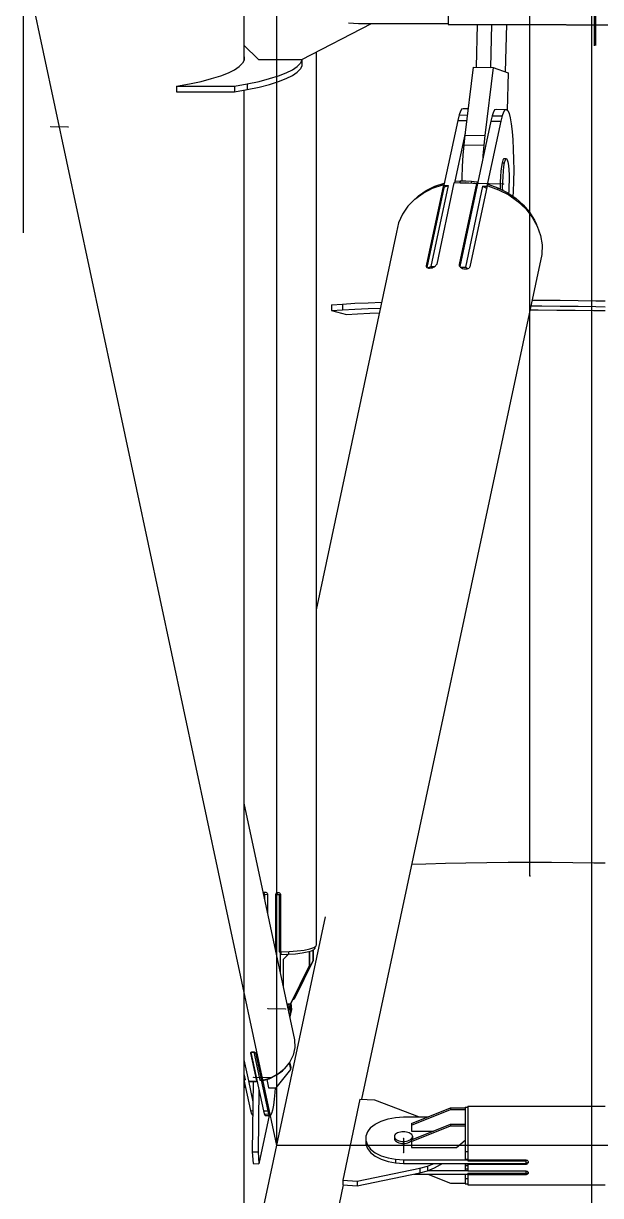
# Model space of a CAD drawing. Header units: millimetres. Extents: x 150209.93 to 150215.05, y 136675.65 to 136679.93.
# Drawn here: x 150213.5085 to 150213.5483, y 136676.5613 to 136676.6423 of the extents above; entities that cross this region are included whole.
import ezdxf

# ---------------------------------------------------------------- set-up
doc = ezdxf.new("R2010")
doc.units = ezdxf.units.MM
doc.header["$LTSCALE"] = 0.25
for name, pattern in [('CENTER', [50.8, 31.75, -6.35, 6.35, -6.35]), ('XKITLINE00', [0]), ('XKITLINE02', [4, 2, -2])]:
    doc.linetypes.add(name, pattern=pattern)

# ---------------------------------------------------------------- blocks, each defined once
blk = doc.blocks.new('çatıı')
at = {"color": 8, "linetype": 'CENTER'}
for p, q in [((23075, 4763.35), (23075, 6431.43)), ((22900, 3985.69), (22900, 5629.8)), ((22987.5, 4670.27), (22987.5, 5490.27)), ((22987.5, 4670.27), (22900, 5080.27)), ((22900, 4260.27), (23075, 5080.27)), ((22909.42, 5022.26), (22915.36, 5022.13)), ((23065.84, 5002.39), (23050.97, 5002.72)), ((22990.47, 4717.4), (22984.52, 4717.53)), ((22985.46, 4693.69), (22979.51, 4693.82)), ((23031.3, 4672.75), (23031.3, 4667.8)), ((23342.5, 4670.27), (22987.5, 4670.27))]:
    blk.add_line(p, q, dxfattribs=at)
at = {"color": 116, "linetype": 'XKITLINE02', "true_color": 0x136734}
for p, q in [((23097.16, 5550.14), (23097.16, 4298.1)), ((23097.69, 5550.18), (23097.69, 4297.68)), ((23096.31, 5103.12), (23096.31, 5057.42))]:
    blk.add_line(p, q, dxfattribs=at)
at = {"color": 8, "linetype": 'XKITLINE00'}
for p, q in [((22976.2, 5105.7), (22976.2, 5050.39)), ((23046.8, 5065.56), (23046.8, 5057.48)), ((22996.2, 5045.47), (23020.32, 5057.83)), ((23012.35, 5058.09), (23015.8, 5057.83)), ((23015.8, 5057.83), (23046.8, 5057.83)), ((23046.8, 5057.48), (23086.8, 5057.48)), ((23056.79, 5057.48), (23056.38, 5042.81)), ((23061.75, 5057.48), (23061.33, 5042.7)), ((23066.94, 5057.48), (23066.48, 5041.13)), ((23086.8, 5057.48), (23087.11, 5057.48)), ((23087.11, 5057.48), (23087.39, 5057.46)), ((23087.39, 5057.46), (23087.63, 5057.45)), ((23087.63, 5057.45), (23087.8, 5057.42)), ((23087.8, 5057.42), (23242.19, 5057.42)), ((22976.2, 5050.39), (22976.2, 5045.19)), ((22976.2, 5050.39), (22981.2, 5045.47)), ((22976.23, 5045.25), (22975.68, 5044.12)), ((22976.2, 5046.45), (22976.23, 5046.38)), ((22976.23, 5046.38), (22976.23, 5045.25)), ((22981.2, 5045.47), (22996.2, 5045.47)), ((22996.23, 5045.25), (22995.68, 5044.12)), ((22996.23, 5045.48), (22996.23, 5043.28)), ((23001.09, 5047.97), (23001.09, 4739.66)), ((22970.81, 5040.84), (22972.96, 5041.91)), ((22972.96, 5041.91), (22974.59, 5043)), ((22975.68, 5044.12), (22974.59, 5043)), ((22990.81, 5040.84), (22992.96, 5041.91)), ((22992.96, 5041.91), (22994.59, 5043)), ((22992.96, 5039.94), (22994.59, 5041.03)), ((22995.68, 5044.12), (22994.59, 5043)), ((22995.68, 5042.15), (22994.59, 5041.03)), ((22996.23, 5043.28), (22995.68, 5042.15)), ((23055.38, 5042.83), (23052.51, 5019.29)), ((23055.38, 5042.83), (23062.32, 5042.67)), ((23056.38, 5042.81), (23061.33, 5042.7)), ((23062.32, 5042.67), (23059.45, 5019.14)), ((23062.32, 5042.67), (23067.47, 5040.77)), ((22952.88, 5036.17), (22957.34, 5036.99)), ((22957.34, 5036.99), (22961.4, 5037.87)), ((22961.4, 5037.87), (22965.01, 5038.81)), ((22965.01, 5038.81), (22968.16, 5039.8)), ((22968.16, 5039.8), (22970.81, 5040.84)), ((22972.88, 5036.17), (22977.34, 5036.99)), ((22977.34, 5036.99), (22981.4, 5037.87)), ((22977.34, 5036.99), (22977.34, 5035.02)), ((22981.4, 5037.87), (22985.01, 5038.81)), ((22981.4, 5035.9), (22985.01, 5036.84)), ((22985.01, 5038.81), (22988.16, 5039.8)), ((22985.01, 5036.84), (22988.16, 5037.83)), ((22988.16, 5039.8), (22990.81, 5040.84)), ((22988.16, 5037.83), (22990.81, 5038.87)), ((22990.81, 5038.87), (22992.96, 5039.94)), ((23067.47, 5040.77), (23067.11, 5027.98)), ((22952.88, 5036.17), (22952.88, 5034.2)), ((22952.88, 5036.17), (22972.88, 5036.17)), ((22952.88, 5034.2), (22972.88, 5034.2)), ((22972.88, 5036.17), (22972.88, 5034.2)), ((22972.88, 5034.2), (22977.34, 5035.02)), ((22976.2, 5034.81), (22976.2, 4464.85)), ((22977.34, 5035.02), (22981.4, 5035.9)), ((23050.52, 5026.27), (23050.05, 5024.41)), ((23051, 5027.59), (23050.52, 5026.27)), ((23050.52, 5026.27), (23053.35, 5026.21)), ((23051.5, 5028.35), (23051, 5027.59)), ((23051.5, 5028.35), (23051.99, 5028.52)), ((23051.99, 5028.52), (23053.63, 5028.49)), ((23061.92, 5026.01), (23061.45, 5024.15)), ((23062.4, 5027.34), (23061.92, 5026.01)), ((23061.92, 5026.01), (23065.39, 5025.94)), ((23062.9, 5028.1), (23062.4, 5027.34)), ((23062.9, 5028.1), (23063.39, 5028.27)), ((23063.39, 5028.27), (23066.86, 5028.19)), ((23065.39, 5025.94), (23064.92, 5024.08)), ((23065.87, 5027.26), (23065.39, 5025.94)), ((23066.37, 5028.02), (23065.87, 5027.26)), ((23066.37, 5028.02), (23066.86, 5028.19)), ((23066.86, 5028.19), (23067.34, 5027.77)), ((23067.34, 5027.77), (23067.78, 5026.78)), ((23067.78, 5026.78), (23068.2, 5025.22)), ((23068.2, 5025.22), (23068.56, 5023.15)), ((23050.05, 5024.41), (23045.26, 5001.98)), ((23050.05, 5024.41), (23053.12, 5024.34)), ((23061.45, 5024.15), (23050.73, 4973.94)), ((23064.92, 5024.08), (23060.13, 5001.65)), ((23061.45, 5024.15), (23064.92, 5024.08)), ((23068.56, 5023.15), (23068.86, 5020.61)), ((23052.59, 5019.97), (23049.04, 5003.34)), ((23052.51, 5019.29), (23052.15, 5015.95)), ((23052.51, 5019.29), (23059.45, 5019.14)), ((23059.45, 5019.14), (23059.09, 5015.8)), ((23068.86, 5020.61), (23069.1, 5017.67)), ((23069.1, 5017.67), (23069.27, 5014.4)), ((23052.15, 5015.95), (23051.85, 5012.33)), ((23052.15, 5015.95), (23059.09, 5015.8)), ((23059.09, 5015.8), (23058.79, 5012.17)), ((23069.27, 5014.4), (23069.37, 5010.87)), ((23051.85, 5012.33), (23051.61, 5008.49)), ((23058.79, 5012.17), (23058.74, 5011.47)), ((23065.36, 5009.72), (23065.14, 5008.43)), ((23065.61, 5010.64), (23065.36, 5009.72)), ((23065.36, 5009.72), (23066.15, 5009.7)), ((23065.87, 5011.14), (23065.61, 5010.64)), ((23065.87, 5011.14), (23066.13, 5011.21)), ((23066.15, 5009.7), (23065.93, 5008.41)), ((23066.13, 5011.21), (23066.92, 5011.19)), ((23066.4, 5010.62), (23066.15, 5009.7)), ((23066.66, 5011.13), (23066.4, 5010.62)), ((23066.66, 5011.13), (23066.92, 5011.19)), ((23066.92, 5011.19), (23067.16, 5010.82)), ((23067.16, 5010.82), (23067.38, 5010.02)), ((23067.38, 5010.02), (23067.56, 5008.84)), ((23067.56, 5008.84), (23067.7, 5007.34)), ((23069.37, 5010.87), (23069.39, 5007.18)), ((23051.45, 5004.52), (23051.43, 5003.5)), ((23051.61, 5008.49), (23051.45, 5004.52)), ((23064.8, 5005.02), (23064.71, 5003.08)), ((23064.95, 5006.84), (23064.8, 5005.02)), ((23065.14, 5008.43), (23064.95, 5006.84)), ((23065.6, 5005.01), (23065.51, 5003.06)), ((23065.74, 5006.82), (23065.6, 5005.01)), ((23065.93, 5008.41), (23065.74, 5006.82)), ((23067.7, 5007.34), (23067.78, 5005.58)), ((23067.78, 5005.58), (23067.8, 5003.67)), ((23069.39, 5007.18), (23069.33, 5003.42)), ((23038.09, 4999.29), (23041.34, 5000.93)), ((23039.14, 5000.15), (23042.15, 5001.62)), ((23045.15, 5002.16), (23039.17, 4974.12)), ((23045.22, 5001.14), (23039.35, 4973.62)), ((23045.31, 5001.27), (23039.4, 4973.57)), ((23046.72, 5001.95), (23040.74, 4973.91)), ((23041.34, 5000.93), (23044.91, 5002.12)), ((23042.15, 5001.62), (23042.06, 5001.17)), ((23042.15, 5001.62), (23045.41, 5002.68)), ((23048.77, 5002.8), (23042.79, 4974.77)), ((23044.91, 5002.12), (23045.15, 5002.16)), ((23045.15, 5002.16), (23045.22, 5001.14)), ((23045.27, 5001.92), (23045.19, 5001.57)), ((23045.19, 5001.57), (23045.23, 5000.92)), ((23045.26, 5001.98), (23045.31, 5001.27)), ((23045.26, 5001.98), (23046.72, 5001.95)), ((23045.31, 5001.27), (23046.72, 5001.95)), ((23048.77, 5002.8), (23052.62, 5002.97)), ((23049.05, 5003.34), (23048.94, 5002.81)), ((23049.05, 5003.34), (23050.96, 5003.49)), ((23056.5, 5002.63), (23050.52, 4974.59)), ((23056.57, 5001.64), (23050.68, 4974.02)), ((23050.96, 5003.49), (23050.84, 5002.89)), ((23050.96, 5003.49), (23052.9, 5003.51)), ((23052.62, 5002.97), (23056.5, 5002.63)), ((23058.67, 5001.68), (23052.69, 4973.64)), ((23052.9, 5003.51), (23054.84, 5003.41)), ((23060.22, 5001.82), (23054.24, 4973.79)), ((23054.84, 5003.41), (23054.71, 5002.79)), ((23054.84, 5003.41), (23056.78, 5003.17)), ((23056.5, 5002.63), (23056.57, 5001.64)), ((23056.78, 5003.17), (23056.54, 5002.05)), ((23056.54, 5002.05), (23056.59, 5001.37)), ((23056.78, 5003.17), (23056.83, 5002.49)), ((23058.67, 5001.68), (23060.13, 5001.65)), ((23058.67, 5001.68), (23060.05, 5001.01)), ((23060.13, 5001.65), (23060.15, 5001.47)), ((23060.22, 5001.82), (23060.47, 5001.77)), ((23060.5, 5002.35), (23060.38, 5001.79)), ((23060.47, 5001.77), (23064.2, 5000.43)), ((23060.5, 5002.35), (23063.93, 5001.14)), ((23063.93, 5001.14), (23063.81, 5000.57)), ((23063.93, 5001.14), (23067.14, 4999.53)), ((23064.2, 5000.43), (23067.69, 4998.63)), ((23064.71, 5003.08), (23064.68, 5001.1)), ((23064.68, 5001.1), (23064.68, 5000.76)), ((23065.51, 5003.06), (23065.47, 5001.08)), ((23065.47, 5001.08), (23065.48, 5000.36)), ((23067.77, 5001.69), (23067.68, 4999.74)), ((23067.8, 5003.67), (23067.77, 5001.69)), ((23069.33, 5003.42), (23069.19, 4999.68)), ((23035.22, 4997.21), (23032.82, 4994.76)), ((23035.22, 4997.21), (23038.09, 4999.29)), ((23035.55, 4997.45), (23036.46, 4998.31)), ((23036.46, 4998.31), (23039.14, 5000.15)), ((23067.14, 4999.53), (23070.08, 4997.56)), ((23067.68, 4999.74), (23067.63, 4999.2)), ((23067.69, 4998.63), (23070.83, 4996.42)), ((23069.19, 4999.68), (23069.11, 4998.21)), ((23070.08, 4997.56), (23072.67, 4995.27)), ((23070.83, 4996.42), (23073.56, 4993.85)), ((23032.82, 4994.76), (23030.95, 4991.99)), ((23072.67, 4995.27), (23074.85, 4992.72)), ((23073.56, 4993.85), (23075.82, 4990.99)), ((23074.85, 4992.72), (23076.59, 4989.95)), ((23029.63, 4988.98), (23028.92, 4985.79)), ((23030.95, 4991.99), (23029.63, 4988.98)), ((23075.82, 4990.99), (23077.53, 4987.91)), ((23076.59, 4989.95), (23077.25, 4988.42)), ((23028.92, 4985.79), (23001.09, 4855.34)), ((23028.92, 4985.79), (23028.92, 4985.63)), ((23077.53, 4987.91), (23078.66, 4984.68)), ((23078.66, 4984.68), (23079.19, 4981.39)), ((23079.19, 4981.39), (23079.1, 4978.11)), ((23079.1, 4978.11), (23016.82, 4686.31)), ((23039.17, 4974.12), (23039.19, 4973.85)), ((23039.17, 4974.12), (23039.17, 4973.9)), ((23039.17, 4973.9), (23039.25, 4973.7)), ((23039.25, 4973.7), (23039.43, 4973.55)), ((23039.43, 4973.55), (23039.68, 4973.43)), ((23039.68, 4973.43), (23039.99, 4973.37)), ((23039.72, 4973.42), (23040.74, 4973.91)), ((23039.99, 4973.37), (23040.36, 4973.36)), ((23040.36, 4973.36), (23040.76, 4973.41)), ((23040.74, 4973.91), (23041.99, 4973.88)), ((23040.76, 4973.41), (23041.17, 4973.51)), ((23041.17, 4973.51), (23041.56, 4973.66)), ((23041.56, 4973.66), (23041.93, 4973.84)), ((23041.93, 4973.84), (23042.26, 4974.06)), ((23042.26, 4974.06), (23042.51, 4974.29)), ((23042.66, 4974.49), (23042.51, 4974.29)), ((23042.69, 4974.53), (23042.66, 4974.49)), ((23042.79, 4974.77), (23042.69, 4974.53)), ((23050.52, 4974.59), (23050.52, 4974.36)), ((23050.52, 4974.59), (23050.54, 4974.33)), ((23050.52, 4974.36), (23050.54, 4974.31)), ((23050.54, 4974.31), (23050.61, 4974.11)), ((23050.61, 4974.11), (23050.79, 4973.87)), ((23050.79, 4973.87), (23051.05, 4973.64)), ((23051, 4973.68), (23052.69, 4973.64)), ((23051.05, 4973.64), (23051.37, 4973.44)), ((23051.37, 4973.44), (23051.75, 4973.27)), ((23051.75, 4973.27), (23052.16, 4973.16)), ((23052.16, 4973.16), (23052.58, 4973.09)), ((23052.58, 4973.09), (23052.99, 4973.08)), ((23052.69, 4973.64), (23053.6, 4973.2)), ((23052.99, 4973.08), (23053.36, 4973.13)), ((23053.36, 4973.13), (23053.69, 4973.23)), ((23053.69, 4973.23), (23053.96, 4973.38)), ((23054.14, 4973.57), (23053.96, 4973.38)), ((23054.24, 4973.79), (23054.14, 4973.57)), ((23006.44, 4960.71), (23010.27, 4960.96)), ((23006.44, 4960.71), (23006.44, 4958.72)), ((23010.27, 4960.96), (23014.52, 4961.2)), ((23010.27, 4960.96), (23010.27, 4958.97)), ((23014.52, 4961.2), (23019.17, 4961.41)), ((23019.17, 4961.41), (23023.79, 4961.59)), ((23075.3, 4960.32), (23079.08, 4960.31)), ((23075.73, 4962.32), (23079.08, 4962.31)), ((23079.08, 4962.31), (23085.45, 4962.26)), ((23079.08, 4960.31), (23085.45, 4960.26)), ((23085.45, 4962.26), (23091.72, 4962.18)), ((23085.45, 4960.26), (23091.72, 4960.18)), ((23091.72, 4962.18), (23097.82, 4962.08)), ((23091.72, 4960.18), (23097.82, 4960.08)), ((23097.82, 4962.08), (23101.01, 4962.01)), ((23097.82, 4960.08), (23101.01, 4960.01)), ((23006.44, 4958.72), (23010.27, 4958.97)), ((23006.44, 4958.72), (23011.65, 4957.3)), ((23010.27, 4958.97), (23014.52, 4959.2)), ((23011.65, 4957.3), (23015.47, 4957.55)), ((23014.52, 4959.2), (23019.17, 4959.41)), ((23015.47, 4957.55), (23019.73, 4957.78)), ((23019.17, 4959.41), (23023.36, 4959.58)), ((23019.73, 4957.78), (23023.01, 4957.93)), ((23075, 4958.92), (23077.84, 4958.92)), ((23077.84, 4958.92), (23084.29, 4958.89)), ((23084.29, 4958.89), (23090.66, 4958.84)), ((23090.66, 4958.84), (23096.93, 4958.76)), ((23096.93, 4958.76), (23101.01, 4958.7)), ((22976.2, 4788.57), (22993.64, 4706.82)), ((23034.13, 4767.42), (23039.07, 4767.61)), ((23034.13, 4767.42), (23039.07, 4767.61)), ((23039.07, 4767.61), (23045.83, 4767.81)), ((23039.07, 4767.61), (23045.83, 4767.81)), ((23045.83, 4767.81), (23052.88, 4767.97)), ((23045.83, 4767.81), (23052.88, 4767.97)), ((23052.88, 4767.97), (23060.13, 4768.09)), ((23052.88, 4767.97), (23060.13, 4768.09)), ((23060.13, 4768.09), (23067.53, 4768.16)), ((23060.13, 4768.09), (23067.53, 4768.15)), ((23067.53, 4768.16), (23075, 4768.18)), ((23067.53, 4768.15), (23075, 4768.18)), ((23075, 4768.18), (23082.46, 4768.16)), ((23075, 4768.18), (23082.46, 4768.15)), ((23082.46, 4768.16), (23089.86, 4768.09)), ((23082.46, 4768.15), (23089.86, 4768.09)), ((23089.86, 4768.09), (23097.12, 4767.97)), ((23089.86, 4768.09), (23097.12, 4767.97)), ((23097.12, 4767.97), (23101.01, 4767.88)), ((23097.12, 4767.97), (23101.01, 4767.88)), ((22982.85, 4757.51), (22982.83, 4757.47)), ((22982.9, 4757.57), (22982.84, 4757.44)), ((22982.87, 4757.53), (22983.03, 4757.69)), ((22983.41, 4757.82), (22982.9, 4757.16)), ((22983.03, 4757.69), (22983.26, 4757.8)), ((22983.26, 4757.8), (22983.52, 4757.83)), ((22983.52, 4757.83), (22983.78, 4757.78)), ((22983.78, 4757.78), (22984.01, 4757.65)), ((22984.01, 4757.65), (22984.19, 4757.46)), ((22987.87, 4757.71), (22987.28, 4756.96)), ((22987.29, 4757.39), (22987.48, 4757.57)), ((22987.48, 4757.57), (22987.72, 4757.69)), ((22987.71, 4757.69), (22987.71, 4757.52)), ((22987.72, 4757.69), (22987.98, 4757.73)), ((22987.79, 4757.7), (22987.79, 4757.61)), ((22987.98, 4757.73), (22988.25, 4757.69)), ((22988.25, 4757.69), (22988.48, 4757.57)), ((22988.48, 4757.57), (22988.67, 4757.38)), ((22982.91, 4757.09), (22983.26, 4757.05)), ((22983.26, 4757.05), (22983.26, 4755.46)), ((22983.26, 4757.05), (22984.3, 4757.02)), ((22984.19, 4757.46), (22984.31, 4757.22)), ((22984.33, 4757.06), (22984.3, 4757.02)), ((22984.3, 4757.02), (22984.3, 4750.59)), ((22984.31, 4757.22), (22984.35, 4756.96)), ((22984.35, 4756.96), (22984.35, 4750.36)), ((22987.17, 4757.16), (22987.13, 4756.9)), ((22987.2, 4757), (22987.13, 4756.9)), ((22987.13, 4756.9), (22987.13, 4737.35)), ((22987.29, 4757.39), (22987.17, 4757.16)), ((22987.25, 4757.26), (22987.17, 4757.16)), ((22987.25, 4757.26), (22987.2, 4757)), ((22987.2, 4757), (22987.2, 4737.28)), ((22987.34, 4757.44), (22987.25, 4757.26)), ((22987.28, 4756.96), (22987.28, 4736.65)), ((22987.28, 4756.96), (22988.31, 4756.94)), ((22988.31, 4756.94), (22988.8, 4756.97)), ((22988.31, 4756.94), (22988.31, 4737.22)), ((22988.67, 4757.38), (22988.77, 4757.15)), ((22988.77, 4757.15), (22988.84, 4756.89)), ((22988.81, 4756.99), (22988.8, 4756.97)), ((22988.8, 4756.97), (22988.8, 4737.25)), ((22988.84, 4756.89), (22988.84, 4737.18)), ((22987.2, 4737.28), (22987.15, 4737.22)), ((22987.28, 4737.37), (22987.17, 4737.23)), ((22987.28, 4740.97), (22987.2, 4740.88)), ((22988.31, 4737.22), (22988.8, 4737.25)), ((22988.8, 4737.25), (22988.76, 4737.21)), ((22988.84, 4737.18), (22991.77, 4737.28)), ((22991.55, 4737.27), (22991.55, 4736.35)), ((22991.77, 4737.28), (22994.54, 4737.49)), ((22994.54, 4737.49), (22996.97, 4737.8)), ((22996.97, 4737.8), (22998.92, 4738.2)), ((22998.09, 4737.13), (22998.66, 4737.29)), ((22998.66, 4737.29), (22998.68, 4737.29)), ((22998.68, 4737.3), (22999.49, 4737.52)), ((22998.68, 4737.3), (22998.68, 4737.29)), ((22998.68, 4737.29), (22998.68, 4732.36)), ((22998.81, 4737.33), (22998.81, 4732.53)), ((22998.92, 4738.2), (23000.29, 4738.66)), ((22999.49, 4737.52), (23000.39, 4737.95)), ((22999.98, 4737.76), (22999.98, 4734.02)), ((23000.11, 4737.82), (23000.11, 4734.19)), ((23000.29, 4738.66), (23001.03, 4739.15)), ((23000.74, 4738.4), (23000.39, 4737.95)), ((23000.74, 4738.96), (23000.74, 4738.4)), ((23001.09, 4739.66), (23001.03, 4739.15)), ((22988.31, 4737.22), (22988.76, 4737.21)), ((22988.76, 4737.21), (22988.76, 4729.68)), ((22988.89, 4737.18), (22988.89, 4736.26)), ((22988.89, 4736.26), (22991.55, 4736.35)), ((22989.75, 4734.53), (22991.64, 4736.36)), ((22989.88, 4734.69), (22989.75, 4734.53)), ((22989.75, 4734.53), (22989.75, 4725.04)), ((22989.88, 4734.69), (22991.59, 4736.35)), ((22991.17, 4736.34), (22991.06, 4736.19)), ((22991.06, 4736.19), (22991.21, 4736.34)), ((22991.06, 4736.19), (22991.06, 4735.83)), ((22991.55, 4736.35), (22994.03, 4736.53)), ((22999.98, 4734.02), (22993.53, 4720.85)), ((23000.11, 4734.19), (22993.66, 4721.02)), ((22994.03, 4736.53), (22996.25, 4736.8)), ((22996.25, 4736.8), (22998.09, 4737.13)), ((23000.11, 4734.19), (22999.98, 4734.02)), ((22998.68, 4732.36), (22992.23, 4719.19)), ((22998.81, 4732.53), (22992.36, 4719.36)), ((22998.81, 4732.53), (22998.68, 4732.36)), ((22991, 4719.22), (22992.23, 4719.19)), ((22991.62, 4719.21), (22991.64, 4718.91)), ((22991.64, 4718.91), (22991.66, 4718.42)), ((22991.66, 4717.36), (22991.64, 4716.82)), ((22991.66, 4718.42), (22991.67, 4717.9)), ((22991.67, 4717.9), (22991.66, 4717.36)), ((22992.59, 4717.24), (22992.05, 4714.7)), ((22992.17, 4719.19), (22992.14, 4716.84)), ((22992.36, 4719.36), (22992.23, 4719.19)), ((22992.44, 4719.52), (22992.59, 4717.24)), ((22993.1, 4720.86), (22993.53, 4720.85)), ((22993.66, 4721.02), (22993.53, 4720.85)), ((22991.64, 4716.82), (22991.61, 4716.32)), ((22992.14, 4716.84), (22992.04, 4714.34)), ((22993.64, 4706.82), (22993.74, 4704.15)), ((22978.47, 4702.3), (22978.46, 4702.17)), ((22978.46, 4702.17), (22980.5, 4692.58)), ((22978.57, 4702.42), (22978.47, 4702.3)), ((22978.56, 4702.42), (22980.55, 4693.11)), ((22978.57, 4702.42), (22978.74, 4702.53)), ((22978.6, 4702.45), (22982.92, 4682.23)), ((22978.62, 4702.36), (22978.61, 4702.22)), ((22978.71, 4702.51), (22979.63, 4702.49)), ((22978.74, 4702.53), (22978.96, 4702.61)), ((22978.96, 4702.61), (22979.22, 4702.65)), ((22979.22, 4702.65), (22979.49, 4702.65)), ((22979.49, 4702.65), (22979.74, 4702.61)), ((22979.63, 4702.49), (22979.81, 4702.58)), ((22979.63, 4702.49), (22981.67, 4692.9)), ((22979.74, 4702.61), (22979.94, 4702.53)), ((22979.94, 4702.53), (22980.07, 4702.42)), ((22980.07, 4702.42), (22980.16, 4702.32)), ((22980.16, 4702.32), (22982.2, 4692.72)), ((22993.15, 4701.49), (22991.92, 4698.98)), ((22993.74, 4704.15), (22993.15, 4701.49)), ((22976.2, 4699.82), (22977.73, 4692.64)), ((22987.78, 4694.9), (22990.1, 4696.75)), ((22991.92, 4698.98), (22990.1, 4696.75)), ((22991.22, 4698.01), (22990.25, 4696.93)), ((22991.49, 4698.46), (22991.22, 4698.01)), ((22991.77, 4698.81), (22992.27, 4696.48)), ((22991.98, 4699.11), (22992.35, 4697.36)), ((22992.35, 4697.36), (22992.27, 4696.48)), ((22976.2, 4695), (22976.62, 4693.01)), ((22976.2, 4693.25), (22976.62, 4693.01)), ((22976.2, 4693.02), (22976.62, 4693.01)), ((22976.2, 4692.91), (22978.45, 4682.33)), ((22976.2, 4692.87), (22976.2, 4692.76)), ((22980.55, 4693.11), (22980.5, 4692.58)), ((22980.56, 4693.25), (22980.53, 4692.86)), ((22980.53, 4692.86), (22980.63, 4692.38)), ((22980.67, 4692.77), (22980.63, 4692.38)), ((22981.67, 4692.9), (22982.12, 4693.11)), ((22981.67, 4692.9), (22982.12, 4692.89)), ((22982.14, 4693.05), (22982.12, 4692.89)), ((22982.12, 4692.89), (22984.4, 4682.2)), ((22982.2, 4692.72), (22985.08, 4693.53)), ((22982.31, 4692.75), (22982.34, 4692.6)), ((22982.34, 4692.6), (22984.95, 4693.34)), ((22984.11, 4693.1), (22984.73, 4690.21)), ((22984.92, 4693.48), (22984.95, 4693.34)), ((22984.95, 4693.34), (22987.37, 4694.52)), ((22985.08, 4693.53), (22987.78, 4694.9)), ((22992.27, 4696.48), (22987.21, 4690.15)), ((22987.37, 4694.52), (22989.49, 4696.1)), ((22990.04, 4696.7), (22989.49, 4696.1)), ((22976.2, 4690.48), (22976.3, 4690.39)), ((22976.3, 4690.39), (22976.74, 4690.38)), ((22977.73, 4692.64), (22979.1, 4692.47)), ((22977.73, 4692.64), (22979.29, 4685.35)), ((22977.81, 4692.63), (22977.85, 4692.44)), ((22977.85, 4692.44), (22978.54, 4692.38)), ((22978.51, 4692.55), (22978.54, 4692.38)), ((22978.54, 4692.38), (22979.24, 4692.34)), ((22979.38, 4692.34), (22979.08, 4668.15)), ((22979.1, 4692.47), (22980.5, 4692.58)), ((22979.24, 4692.34), (22979.93, 4692.35)), ((22979.89, 4692.53), (22979.93, 4692.35)), ((22979.93, 4692.35), (22980.63, 4692.38)), ((22980.65, 4692.56), (22980.71, 4692.56)), ((22981.33, 4689.67), (22981.06, 4668.11)), ((22984.73, 4690.21), (22987.21, 4690.15)), ((22986.9, 4688.64), (22986.68, 4686.24)), ((22986.99, 4690.16), (22986.9, 4688.64)), ((22986.68, 4686.24), (22986.41, 4684.16)), ((23016.29, 4686.34), (23010.31, 4658.31)), ((23016.29, 4686.34), (23021.26, 4686.01)), ((23021.26, 4686.01), (23036.68, 4680.15)), ((22978.45, 4682.33), (22978.76, 4681.27)), ((22978.45, 4682.33), (22979.25, 4682.31)), ((22978.76, 4681.27), (22979.09, 4680.77)), ((22978.76, 4681.27), (22979.24, 4681.26)), ((22979.09, 4680.77), (22979.23, 4680.76)), ((22984.86, 4680.64), (22981.33, 4663.97)), ((22982.92, 4682.23), (22983.22, 4681.17)), ((22982.92, 4682.23), (22984.4, 4682.2)), ((22983.22, 4681.17), (22983.55, 4680.67)), ((22983.22, 4681.17), (22984.7, 4681.14)), ((22983.55, 4680.67), (22985.04, 4680.63)), ((22984.4, 4682.2), (22984.7, 4681.14)), ((22984.7, 4681.14), (22985.04, 4680.63)), ((22985.04, 4680.63), (22985.39, 4680.7)), ((22985.75, 4681.33), (22985.39, 4680.7)), ((22986.09, 4682.5), (22985.75, 4681.33)), ((22986.41, 4684.16), (22986.09, 4682.5)), ((23034.1, 4677.92), (23047.6, 4683.28)), ((23034.1, 4677.36), (23047.6, 4682.72)), ((23047.6, 4683.28), (23047.6, 4682.72)), ((23047.6, 4683.28), (23052.6, 4683.28)), ((23047.6, 4682.72), (23052.6, 4682.72)), ((23052.6, 4683.47), (23052.6, 4683.28)), ((23052.6, 4683.47), (23053.6, 4683.47)), ((23052.6, 4683.28), (23052.6, 4683.26)), ((23052.6, 4683.26), (23052.6, 4677.1)), ((23053.6, 4683.89), (23101.01, 4683.89)), ((23053.6, 4683.89), (23053.6, 4665.33)), ((23019.95, 4676.45), (23021.56, 4677.7)), ((23021.56, 4677.7), (23023.6, 4678.74)), ((23023.6, 4678.74), (23025.97, 4679.51)), ((23025.97, 4679.51), (23028.57, 4679.99)), ((23028.57, 4679.99), (23031.3, 4680.15)), ((23031.3, 4680.15), (23039.71, 4680.15)), ((23034.1, 4677.92), (23034.1, 4675.29)), ((23034.1, 4672.27), (23047.6, 4677.64)), ((23034.1, 4671.71), (23047.6, 4677.07)), ((23047.6, 4677.64), (23047.6, 4677.07)), ((23047.6, 4677.64), (23052.6, 4677.64)), ((23047.6, 4677.07), (23052.6, 4677.07)), ((23052.44, 4677.64), (23052.6, 4677.77)), ((23052.6, 4677.1), (23052.6, 4677.07)), ((23052.6, 4677.07), (23052.6, 4677.05)), ((23052.6, 4677.05), (23052.6, 4670.89)), ((23018.84, 4675.04), (23018.27, 4673.52)), ((23018.27, 4673.52), (23018.27, 4670.74)), ((23019.95, 4676.45), (23018.84, 4675.04)), ((23028.24, 4673.71), (23028.2, 4673.41)), ((23028.2, 4673.41), (23028.24, 4673.11)), ((23028.2, 4673.41), (23028.2, 4672.75)), ((23028.2, 4672.75), (23028.24, 4672.45)), ((23028.38, 4674.01), (23028.24, 4673.71)), ((23028.24, 4673.11), (23028.38, 4672.81)), ((23028.24, 4672.45), (23028.38, 4672.15)), ((23028.61, 4674.29), (23028.38, 4674.01)), ((23028.38, 4672.81), (23028.61, 4672.54)), ((23028.61, 4674.29), (23028.92, 4674.54)), ((23028.61, 4672.54), (23028.92, 4672.29)), ((23028.92, 4674.54), (23029.3, 4674.75)), ((23029.3, 4674.75), (23029.75, 4674.93)), ((23029.75, 4674.93), (23030.24, 4675.06)), ((23030.24, 4675.06), (23030.76, 4675.13)), ((23030.76, 4675.13), (23031.3, 4675.16)), ((23031.3, 4675.16), (23031.83, 4675.13)), ((23031.83, 4675.13), (23032.36, 4675.06)), ((23032.36, 4675.06), (23032.85, 4674.93)), ((23032.85, 4674.93), (23033.29, 4674.75)), ((23033.29, 4674.75), (23033.67, 4674.54)), ((23033.67, 4674.54), (23033.98, 4674.29)), ((23033.67, 4672.29), (23033.98, 4672.54)), ((23033.98, 4674.29), (23034.21, 4674.01)), ((23034.21, 4672.81), (23033.98, 4672.54)), ((23034.1, 4675.29), (23041.7, 4675.29)), ((23034.21, 4674.01), (23034.35, 4673.71)), ((23034.35, 4673.11), (23034.21, 4672.81)), ((23034.35, 4672.45), (23034.31, 4672.36)), ((23034.35, 4673.71), (23034.4, 4673.41)), ((23034.4, 4673.41), (23034.35, 4673.11)), ((23034.4, 4672.75), (23034.35, 4672.45)), ((23034.4, 4673.41), (23034.4, 4672.75)), ((23018.27, 4671.98), (23018.84, 4670.46)), ((23018.27, 4670.74), (23018.84, 4669.23)), ((23018.84, 4670.46), (23019.95, 4669.05)), ((23018.84, 4669.23), (23019.95, 4667.81)), ((23019.95, 4669.05), (23021.56, 4667.8)), ((23028.38, 4672.15), (23028.61, 4671.87)), ((23028.61, 4671.87), (23028.92, 4671.62)), ((23028.92, 4672.29), (23029.3, 4672.07)), ((23028.92, 4671.62), (23029.3, 4671.41)), ((23029.3, 4672.07), (23029.75, 4671.89)), ((23029.3, 4671.41), (23029.75, 4671.23)), ((23029.75, 4671.89), (23030.24, 4671.77)), ((23029.75, 4671.23), (23030.24, 4671.1)), ((23030.24, 4671.77), (23030.76, 4671.69)), ((23030.24, 4671.1), (23030.76, 4671.03)), ((23030.76, 4671.69), (23031.3, 4671.66)), ((23030.76, 4671.03), (23031.3, 4671)), ((23031.3, 4671.66), (23031.83, 4671.69)), ((23031.3, 4671.66), (23031.3, 4671)), ((23031.3, 4671), (23031.83, 4671.03)), ((23031.83, 4671.69), (23032.36, 4671.77)), ((23031.83, 4671.03), (23032.36, 4671.1)), ((23032.36, 4671.77), (23032.85, 4671.89)), ((23032.36, 4671.1), (23032.85, 4671.23)), ((23032.85, 4671.89), (23033.29, 4672.07)), ((23032.85, 4671.23), (23033.29, 4671.41)), ((23033.29, 4672.07), (23033.67, 4672.29)), ((23033.29, 4671.41), (23033.67, 4671.62)), ((23033.67, 4671.62), (23033.98, 4671.87)), ((23034.1, 4672.01), (23033.98, 4671.87)), ((23034.1, 4672.27), (23034.1, 4669.64)), ((23034.1, 4669.64), (23049.6, 4669.64)), ((23049.6, 4669.64), (23052.6, 4672.12)), ((23052.6, 4670.89), (23052.6, 4665.56)), ((22979.08, 4668.15), (22981.06, 4668.11)), ((22979.08, 4668.15), (22979.35, 4664.01)), ((22981.06, 4668.11), (22981.33, 4663.97)), ((23019.95, 4667.81), (23021.56, 4666.56)), ((23021.56, 4667.8), (23023.6, 4666.76)), ((23021.56, 4666.56), (23023.6, 4665.53)), ((23023.6, 4666.76), (23025.97, 4665.99)), ((23023.6, 4665.53), (23025.97, 4664.75)), ((23025.97, 4665.99), (23028.57, 4665.51)), ((23025.97, 4664.75), (23028.57, 4664.28)), ((23028.57, 4665.51), (23028.57, 4664.28)), ((23028.57, 4665.51), (23031.3, 4665.35)), ((23031.3, 4665.35), (23053.6, 4665.35)), ((23031.3, 4665.35), (23031.3, 4664.11)), ((23052.6, 4668.18), (23053.6, 4668.18)), ((23052.6, 4665.56), (23053.6, 4665.56)), ((23053.6, 4665.33), (23053.6, 4664.98)), ((23053.6, 4665.33), (23073.6, 4665.33)), ((23053.6, 4664.98), (23073.6, 4664.98)), ((23073.6, 4665.33), (23073.6, 4664.11)), ((23073.6, 4665.33), (23073.86, 4665.26)), ((23073.86, 4665.26), (23074.1, 4665.18)), ((23074.1, 4665.18), (23074.28, 4665.01)), ((23074.1, 4664.29), (23074.28, 4664.46)), ((23074.28, 4665.01), (23074.4, 4664.8)), ((23074.4, 4664.67), (23074.28, 4664.46)), ((23074.4, 4664.8), (23074.45, 4664.56)), ((23074.42, 4664.73), (23074.4, 4664.67)), ((23074.45, 4664.56), (23074.4, 4664.33)), ((22979.35, 4664.01), (22981.33, 4663.97)), ((23015.27, 4657.97), (23036.92, 4662.46)), ((23015.27, 4656.32), (23036.92, 4660.81)), ((23028.57, 4664.28), (23031.3, 4664.11)), ((23031.3, 4664.11), (23073.6, 4664.11)), ((23034.95, 4660.4), (23053.6, 4660.4)), ((23036.92, 4662.46), (23039.61, 4663.18)), ((23036.92, 4662.46), (23036.92, 4660.81)), ((23036.92, 4660.81), (23039.61, 4661.53)), ((23039.61, 4663.18), (23041.89, 4664.11)), ((23039.61, 4663.18), (23039.61, 4661.53)), ((23039.61, 4661.53), (23042.02, 4662.52)), ((23039.71, 4660.4), (23047.6, 4657.27)), ((23039.87, 4661.64), (23053.6, 4661.64)), ((23042.02, 4662.52), (23044.08, 4663.74)), ((23044.08, 4663.74), (23044.51, 4664.11)), ((23052.6, 4664.11), (23052.6, 4662.79)), ((23052.6, 4663.99), (23053.6, 4663.99)), ((23052.6, 4663.38), (23053.6, 4663.38)), ((23052.6, 4662.79), (23052.6, 4661.68)), ((23052.6, 4662.22), (23053.6, 4662.22)), ((23052.6, 4661.68), (23053.6, 4661.68)), ((23052.6, 4660.4), (23052.6, 4657.71)), ((23053.6, 4664.11), (23053.6, 4663.99)), ((23053.6, 4664.11), (23053.6, 4663.81)), ((23053.6, 4663.81), (23053.6, 4661.5)), ((23053.6, 4663.81), (23073.6, 4663.81)), ((23053.6, 4661.5), (23073.6, 4661.5)), ((23053.6, 4660.77), (23053.6, 4660.4)), ((23053.6, 4660.77), (23073.6, 4660.77)), ((23053.6, 4660.55), (23073.6, 4660.55)), ((23053.6, 4660.4), (23053.6, 4656.66)), ((23073.6, 4664.15), (23073.86, 4664.19)), ((23073.6, 4664.11), (23073.6, 4663.81)), ((23073.6, 4663.81), (23073.86, 4663.85)), ((23073.6, 4661.5), (23073.6, 4660.55)), ((23073.6, 4661.5), (23073.86, 4661.47)), ((23073.6, 4660.57), (23073.86, 4660.6)), ((23073.6, 4660.55), (23073.6, 4660.21)), ((23073.86, 4664.19), (23074.1, 4664.29)), ((23073.86, 4664.19), (23073.86, 4663.85)), ((23073.86, 4663.85), (23074.1, 4663.95)), ((23073.86, 4661.47), (23074.1, 4661.38)), ((23073.86, 4660.6), (23074.1, 4660.67)), ((23073.86, 4660.25), (23074.1, 4660.33)), ((23074.1, 4663.95), (23074.28, 4664.12)), ((23074.1, 4661.38), (23074.28, 4661.23)), ((23074.1, 4660.67), (23074.13, 4660.69)), ((23074.1, 4660.33), (23074.28, 4660.47)), ((23074.13, 4660.69), (23074.28, 4660.81)), ((23074.4, 4664.33), (23074.28, 4664.12)), ((23074.28, 4661.23), (23074.4, 4661.05)), ((23074.4, 4660.99), (23074.28, 4660.81)), ((23074.4, 4660.65), (23074.28, 4660.47)), ((23074.4, 4661.05), (23074.45, 4660.85)), ((23074.45, 4660.85), (23074.4, 4660.65)), ((23010.49, 4656.64), (22976.2, 4495.94)), ((23010.31, 4658.31), (23010.31, 4656.66)), ((23010.31, 4658.31), (23015.27, 4657.97)), ((23010.31, 4656.66), (23015.27, 4656.32)), ((23015.27, 4657.97), (23015.27, 4656.32)), ((23047.6, 4657.27), (23052.6, 4657.27)), ((23052.6, 4658.84), (23053.6, 4658.84)), ((23052.6, 4657.71), (23052.6, 4657.12)), ((23052.6, 4657.12), (23052.6, 4657.07)), ((23052.6, 4657.07), (23053.6, 4657.07)), ((23053.6, 4660.21), (23073.6, 4660.21)), ((23053.6, 4656.66), (23101.01, 4656.66)), ((23073.6, 4660.21), (23073.86, 4660.25))]:
    blk.add_line(p, q, dxfattribs=at)
at = {"color": 7, "linetype": 'XKITLINE00'}
blk.add_line((23096.31, 5057.42), (23096.31, 4605.91), dxfattribs=at)
at = {"color": 8, "linetype": 'XKITLINE00'}
for centre in [(22909.42, 5022.26), (22915.36, 5022.13), (23050.97, 5002.72), (23065.84, 5002.39), (23075, 4763.35), (22984.52, 4717.53), (22990.47, 4717.4), (22979.51, 4693.82), (22985.46, 4693.69), (23031.3, 4672.75), (22987.5, 4670.27), (22987.5, 4670.27), (22987.5, 4670.27), (23031.3, 4667.8)]:
    blk.add_circle(centre, 0.05, dxfattribs=at)

msp = doc.modelspace()

# ---------------------------------------------------------------- block references
at = {"xscale": 0.0002000170049888334, "yscale": 0.0002000170049888334, "zscale": 0.0002000170049888334}
msp.add_blockref('çatıı', (150208.928067, 136675.630592), dxfattribs=at)

doc.saveas('drawing.dxf')
